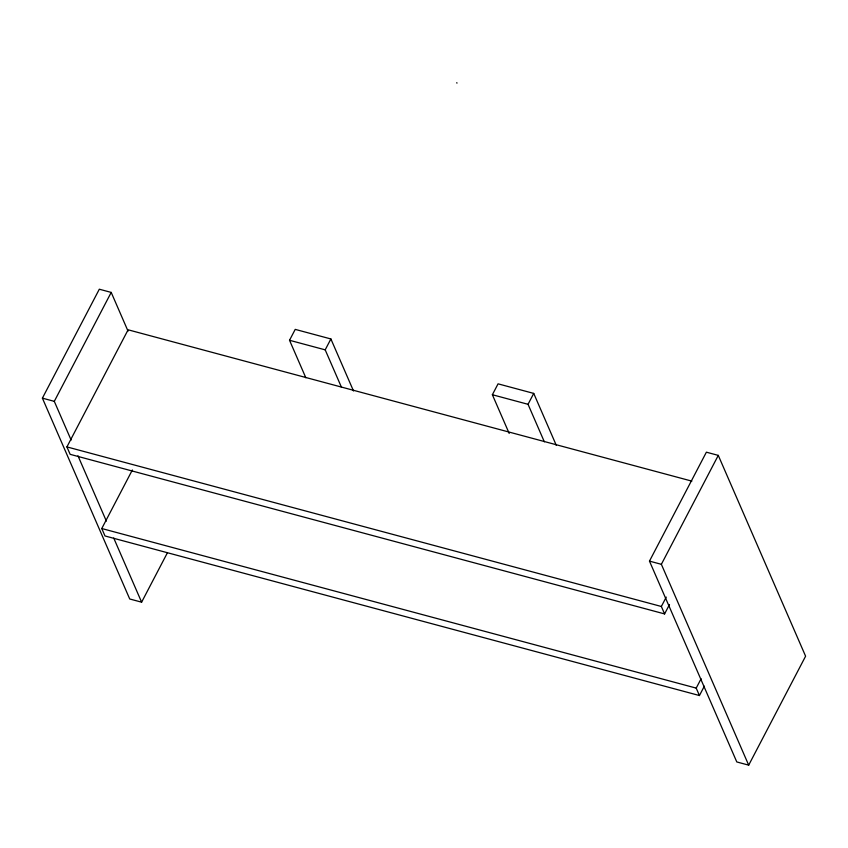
<?xml version="1.0" encoding="UTF-8"?>
<svg xmlns="http://www.w3.org/2000/svg" width="848" height="848" viewBox="0 0 848 848"><rect width="100%" height="100%" fill="white"/><g stroke="black" fill="none" stroke-linecap="round" stroke-linejoin="round"><path stroke-width="1.27" d="M167.31 552.981L141.616 602.175L129.723 598.985L42.4 398.157L99.311 289.21L111.205 292.412L128.037 331.123M71.126 440.059L54.293 401.348L111.205 292.412M669.485 604.55L664.588 613.92L70.151 454.337L66.918 446.907L128.101 329.798L691.862 481.134M704.338 686.17L699.441 695.54L105.004 535.968L101.771 528.527L132.362 469.972M305.842 377.784L289.528 340.281L295.221 329.384L330.89 338.956L353.51 390.981M341.511 387.356L325.197 349.853L330.89 338.956M509.203 433.445L492.37 394.733L498.062 383.837L533.731 393.408L556.341 445.433M544.342 441.808L528.039 404.305L533.731 393.408M649.473 561.122L706.384 452.185L718.277 455.376L805.6 656.204L748.689 765.15L736.795 761.949L649.473 561.122L661.366 564.312L748.689 765.15M661.366 564.312L718.277 455.376M664.588 613.92L661.355 606.479L666.252 597.109M699.441 695.54L696.208 688.11L701.105 678.739M289.528 340.281L325.197 349.853M492.37 394.733L528.039 404.305M42.4 398.157L54.293 401.348M66.918 446.907L661.355 606.479M101.771 528.527L696.208 688.11M456.574 82.85L457.114 82.998M77.963 455.789L106.371 521.117M113.727 538.056L141.616 602.175"/></g></svg>
